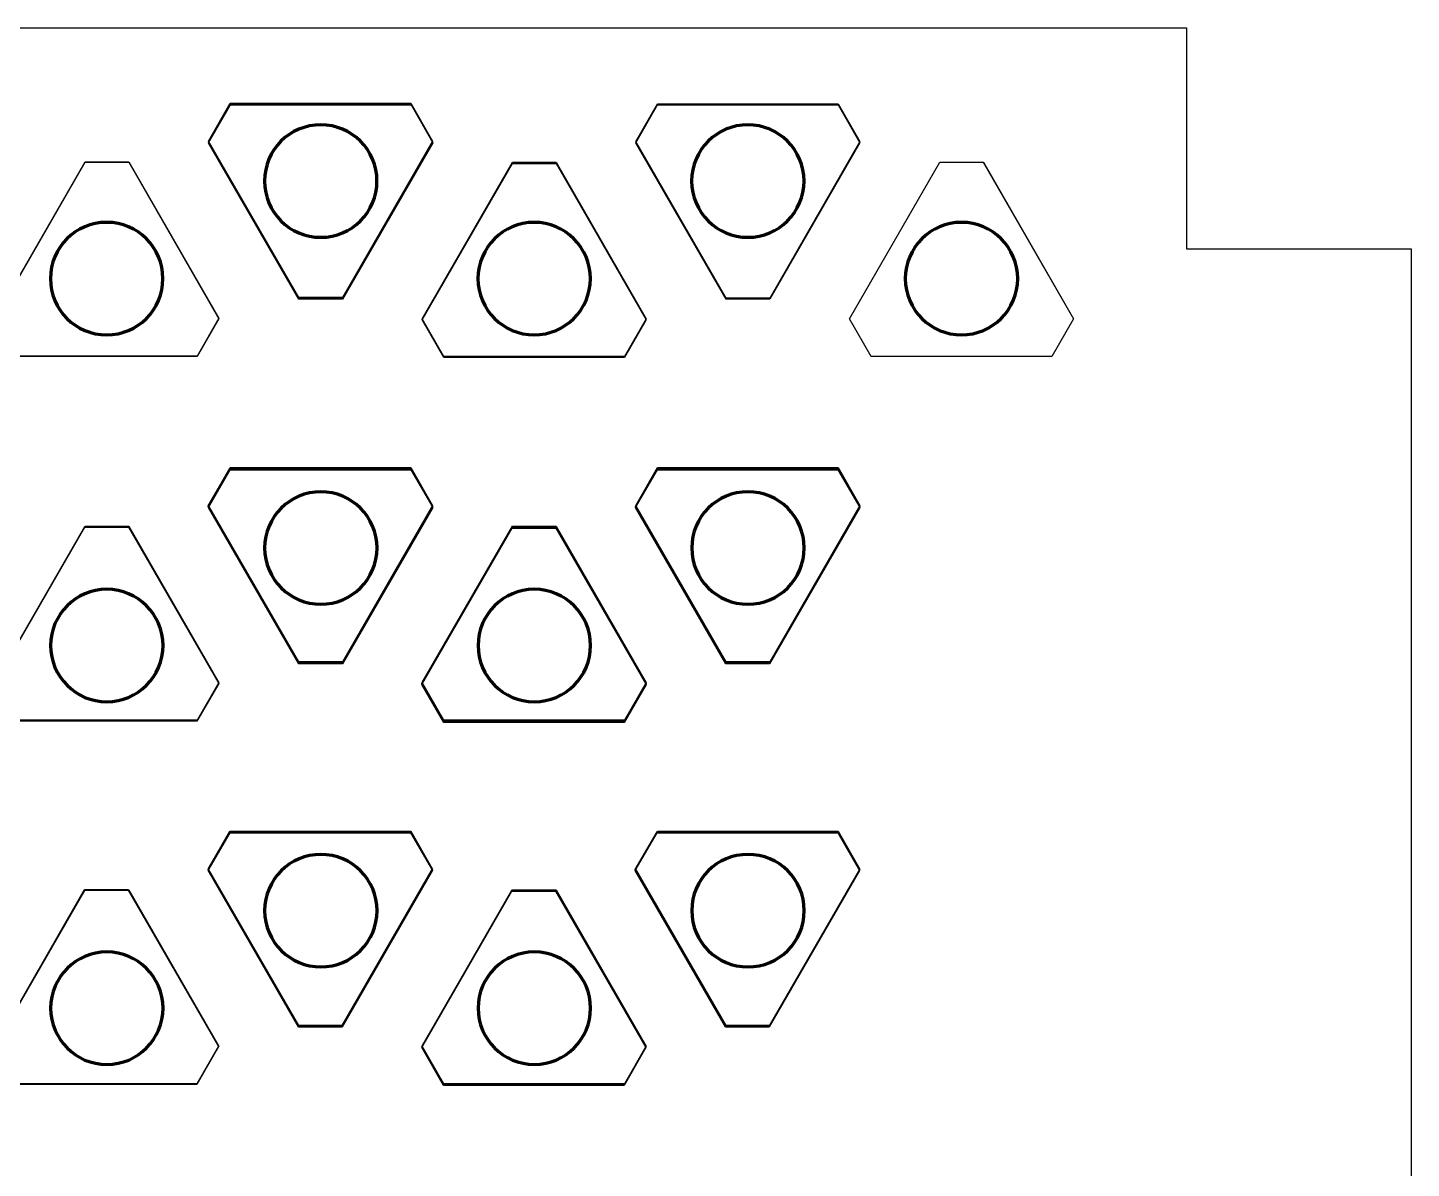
# Model space of a CAD drawing. Header units: inches. Extents: x 0 to 13.5, y 3.5 to 15.
# Drawn here: x 7.35 to 13.5, y 9.93 to 15 of the extents above; entities that cross this region are included whole.
import ezdxf

# ---------------------------------------------------------------- set-up
doc = ezdxf.new("R2010")
doc.units = ezdxf.units.IN
doc.header["$MEASUREMENT"] = 0
doc.layers.add('Layer 1', color=7, linetype='Continuous')

# ---------------------------------------------------------------- blocks, each defined once
blk = doc.blocks.new('block 2')
at = {"layer": 'Layer 1', "color": 1, "lineweight": 25, "true_color": 0xff0000}
blk.add_open_spline([(12.5, 15), (12.5, 15), (1, 15), (1, 15), (1, 15), (1, 14.0171), (1, 14.0171), (1, 14.0171), (0, 14.0171), (0, 14.0171), (0, 14.0171), (0, 4.4829), (0, 4.4829), (0, 4.4829), (1, 4.4829), (1, 4.4829), (1, 4.4829), (1, 3.5), (1, 3.5), (1, 3.5), (12.5, 3.5), (12.5, 3.5), (12.5, 3.5), (12.5, 4.4829), (12.5, 4.4829), (12.5, 4.4829), (13.5, 4.4829), (13.5, 4.4829), (13.5, 4.4829), (13.5, 14.0171), (13.5, 14.0171), (13.5, 14.0171), (12.5, 14.0171), (12.5, 14.0171), (12.5, 14.0171), (12.5, 15), (12.5, 15)], degree=3, knots=[0, 0, 0, 0, 1, 1, 1, 2, 2, 2, 3, 3, 3, 4, 4, 4, 5, 5, 5, 6, 6, 6, 7, 7, 7, 8, 8, 8, 9, 9, 9, 10, 10, 10, 11, 11, 11, 12, 12, 12, 12], dxfattribs=at)
blk = doc.blocks.new('block 4')
at = {"color": 1, "lineweight": 25, "true_color": 0xff0000}
blk.add_lwpolyline([(9.1485, 14.4934), (8.747, 13.7981), (8.5529, 13.7981), (8.1515, 14.4934), (8.2485, 14.6615), (9.0514, 14.6614), (9.1485, 14.4934)], dxfattribs=at)
blk = doc.blocks.new('block 7')
at = {"color": 1, "lineweight": 25, "true_color": 0xff0000}
blk.add_lwpolyline([(7.2015, 13.7064), (7.603, 14.4017), (7.7971, 14.4017), (8.1985, 13.7064), (8.1015, 13.5383), (7.2986, 13.5383), (7.2015, 13.7064)], dxfattribs=at)
blk = doc.blocks.new('block 9')
at = {"color": 1, "lineweight": 25, "true_color": 0xff0000}
blk.add_lwpolyline([(9.1015, 13.7064), (9.503, 14.4017), (9.6971, 14.4017), (10.0985, 13.7064), (10.0015, 13.5383), (9.1986, 13.5383), (9.1015, 13.7064)], dxfattribs=at)
blk = doc.blocks.new('block 12')
at = {"color": 1, "lineweight": 25, "true_color": 0xff0000}
blk.add_lwpolyline([(11.0015, 13.7064), (11.403, 14.4017), (11.5971, 14.4017), (11.9985, 13.7064), (11.9015, 13.5383), (11.0986, 13.5383), (11.0015, 13.7064)], dxfattribs=at)
blk = doc.blocks.new('block 13')
at = {"color": 1, "lineweight": 25, "true_color": 0xff0000}
blk.add_lwpolyline([(11.0485, 14.4934), (10.647, 13.7981), (10.4529, 13.7981), (10.0515, 14.4934), (10.1485, 14.6615), (10.9514, 14.6614), (11.0485, 14.4934)], dxfattribs=at)
blk = doc.blocks.new('block 15')
at = {"color": 1, "lineweight": 25, "true_color": 0xff0000}
blk.add_lwpolyline([(9.1485, 12.8767), (8.747, 12.1814), (8.553, 12.1814), (8.1515, 12.8767), (8.2486, 13.0448), (9.0514, 13.0448), (9.1485, 12.8767)], dxfattribs=at)
blk = doc.blocks.new('block 18')
at = {"color": 1, "lineweight": 25, "true_color": 0xff0000}
blk.add_lwpolyline([(7.2016, 12.0897), (7.603, 12.785), (7.7971, 12.785), (8.1985, 12.0897), (8.1015, 11.9216), (7.2986, 11.9217), (7.2016, 12.0897)], dxfattribs=at)
blk = doc.blocks.new('block 20')
at = {"color": 1, "lineweight": 25, "true_color": 0xff0000}
blk.add_lwpolyline([(9.1016, 12.0897), (9.503, 12.785), (9.6971, 12.785), (10.0985, 12.0897), (10.0015, 11.9216), (9.1986, 11.9217), (9.1016, 12.0897)], dxfattribs=at)
blk = doc.blocks.new('block 23')
at = {"color": 1, "lineweight": 25, "true_color": 0xff0000}
blk.add_lwpolyline([(11.0485, 12.8767), (10.647, 12.1814), (10.453, 12.1814), (10.0515, 12.8767), (10.1486, 13.0448), (10.9515, 13.0448), (11.0485, 12.8767)], dxfattribs=at)
blk = doc.blocks.new('block 25')
at = {"color": 1, "lineweight": 25, "true_color": 0xff0000}
blk.add_lwpolyline([(9.1485, 11.2601), (8.747, 10.5648), (8.553, 10.5648), (8.1515, 11.2601), (8.2485, 11.4282), (9.0514, 11.4282), (9.1485, 11.2601)], dxfattribs=at)
blk = doc.blocks.new('block 28')
at = {"color": 1, "lineweight": 25, "true_color": 0xff0000}
blk.add_lwpolyline([(7.2016, 10.4731), (7.603, 11.1684), (7.7971, 11.1684), (8.1985, 10.4731), (8.1015, 10.305), (7.2986, 10.3051), (7.2016, 10.4731)], dxfattribs=at)
blk = doc.blocks.new('block 30')
at = {"color": 1, "lineweight": 25, "true_color": 0xff0000}
blk.add_lwpolyline([(9.1016, 10.4731), (9.503, 11.1684), (9.6971, 11.1684), (10.0985, 10.4731), (10.0015, 10.305), (9.1986, 10.3051), (9.1016, 10.4731)], dxfattribs=at)
blk = doc.blocks.new('block 33')
at = {"color": 1, "lineweight": 25, "true_color": 0xff0000}
blk.add_lwpolyline([(11.0485, 11.2601), (10.647, 10.5648), (10.453, 10.5648), (10.0515, 11.2601), (10.1486, 11.4282), (10.9514, 11.4282), (11.0485, 11.2601)], dxfattribs=at)
blk = doc.blocks.new('block 83')
at = {"color": 1, "lineweight": 25, "true_color": 0xff0000}
blk.add_lwpolyline([(7.2015, 13.7087), (7.603, 14.404), (7.797, 14.404), (8.1985, 13.7087), (8.1015, 13.5406), (7.2986, 13.5407), (7.2015, 13.7087)], dxfattribs=at)
blk = doc.blocks.new('block 84')
at = {"color": 1, "lineweight": 25, "true_color": 0xff0000}
blk.add_lwpolyline([(8.1014, 13.5406), (7.2986, 13.5407), (7.2015, 13.7087), (7.603, 14.4041), (7.7971, 14.4041), (8.1985, 13.7087), (8.1014, 13.5406)], dxfattribs=at)
blk = doc.blocks.new('block 85')
at = {"color": 1, "lineweight": 25, "true_color": 0xff0000}
blk.add_lwpolyline([(7.7971, 14.404), (8.1985, 13.7087), (8.1015, 13.5406), (7.2986, 13.5406), (7.2015, 13.7087), (7.603, 14.404), (7.7971, 14.404)], dxfattribs=at)
blk = doc.blocks.new('block 86')
at = {"color": 1, "lineweight": 25, "true_color": 0xff0000}
blk.add_lwpolyline([(9.1015, 13.7017), (9.5029, 14.397), (9.697, 14.397), (10.0984, 13.7016), (10.0014, 13.5336), (9.1985, 13.5336), (9.1015, 13.7017)], dxfattribs=at)
blk = doc.blocks.new('block 87')
at = {"color": 1, "lineweight": 25, "true_color": 0xff0000}
blk.add_lwpolyline([(10.0014, 13.5336), (9.1985, 13.5336), (9.1015, 13.7017), (9.5029, 14.397), (9.697, 14.397), (10.0984, 13.7016), (10.0014, 13.5336)], dxfattribs=at)
blk = doc.blocks.new('block 88')
at = {"color": 1, "lineweight": 25, "true_color": 0xff0000}
blk.add_lwpolyline([(9.697, 14.3969), (10.0984, 13.7016), (10.0014, 13.5336), (9.1985, 13.5336), (9.1015, 13.7016), (9.503, 14.3969), (9.697, 14.3969)], dxfattribs=at)
blk = doc.blocks.new('block 89')
at = {"color": 1, "lineweight": 25, "true_color": 0xff0000}
blk.add_lwpolyline([(11.0015, 13.7064), (11.403, 14.4017), (11.597, 14.4017), (11.9985, 13.7063), (11.9014, 13.5383), (11.0985, 13.5383), (11.0015, 13.7064)], dxfattribs=at)
blk = doc.blocks.new('block 90')
at = {"color": 1, "lineweight": 25, "true_color": 0xff0000}
blk.add_lwpolyline([(11.9014, 13.5383), (11.0986, 13.5383), (11.0015, 13.7064), (11.403, 14.4017), (11.597, 14.4017), (11.9985, 13.7063), (11.9014, 13.5383)], dxfattribs=at)
blk = doc.blocks.new('block 91')
at = {"color": 1, "lineweight": 25, "true_color": 0xff0000}
blk.add_lwpolyline([(11.5971, 14.4016), (11.9985, 13.7063), (11.9014, 13.5383), (11.0985, 13.5383), (11.0015, 13.7063), (11.403, 14.4016), (11.5971, 14.4016)], dxfattribs=at)
blk = doc.blocks.new('block 92')
at = {"color": 1, "lineweight": 25, "true_color": 0xff0000}
blk.add_lwpolyline([(9.1495, 14.4886), (8.748, 13.7933), (8.5539, 13.7933), (8.1525, 14.4887), (8.2495, 14.6567), (9.0524, 14.6567), (9.1495, 14.4886)], dxfattribs=at)
blk = doc.blocks.new('block 94')
at = {"color": 1, "lineweight": 25, "true_color": 0xff0000}
blk.add_lwpolyline([(11.0485, 14.4934), (10.647, 13.7981), (10.453, 13.7981), (10.0515, 14.4934), (10.1486, 14.6615), (10.9515, 14.6614), (11.0485, 14.4934)], dxfattribs=at)
blk = doc.blocks.new('block 95')
at = {"color": 1, "lineweight": 25, "true_color": 0xff0000}
blk.add_lwpolyline([(11.0485, 14.4886), (10.647, 13.7933), (10.453, 13.7933), (10.0515, 14.4887), (10.1486, 14.6567), (10.9515, 14.6567), (11.0485, 14.4886)], dxfattribs=at)
blk = doc.blocks.new('block 96')
at = {"color": 1, "lineweight": 25, "true_color": 0xff0000}
blk.add_lwpolyline([(10.1486, 14.6567), (10.9515, 14.6567), (11.0485, 14.4887), (10.647, 13.7933), (10.453, 13.7933), (10.0516, 14.4887), (10.1486, 14.6567)], dxfattribs=at)
blk = doc.blocks.new('block 97')
at = {"color": 1, "lineweight": 25, "true_color": 0xff0000}
blk.add_lwpolyline([(10.453, 13.7934), (10.0515, 14.4887), (10.1486, 14.6567), (10.9515, 14.6568), (11.0485, 14.4887), (10.647, 13.7934), (10.453, 13.7934)], dxfattribs=at)
blk = doc.blocks.new('block 98')
at = {"color": 1, "lineweight": 25, "true_color": 0xff0000}
blk.add_lwpolyline([(9.1485, 14.4957), (8.7471, 13.8004), (8.553, 13.8004), (8.1516, 14.4957), (8.2486, 14.6638), (9.0515, 14.6638), (9.1485, 14.4957)], dxfattribs=at)
blk = doc.blocks.new('block 99')
at = {"color": 1, "lineweight": 25, "true_color": 0xff0000}
blk.add_lwpolyline([(8.2486, 14.6638), (9.0515, 14.6638), (9.1485, 14.4957), (8.7471, 13.8004), (8.553, 13.8004), (8.1516, 14.4958), (8.2486, 14.6638)], dxfattribs=at)
blk = doc.blocks.new('block 100')
at = {"color": 1, "lineweight": 25, "true_color": 0xff0000}
blk.add_lwpolyline([(8.553, 13.8004), (8.1516, 14.4958), (8.2486, 14.6638), (9.0515, 14.6638), (9.1485, 14.4958), (8.7471, 13.8004), (8.553, 13.8004)], dxfattribs=at)
blk = doc.blocks.new('block 111')
at = {"color": 1, "lineweight": 25, "true_color": 0xff0000}
blk.add_lwpolyline([(9.1476, 12.872), (8.7461, 12.1767), (8.552, 12.1767), (8.1506, 12.872), (8.2476, 13.0401), (9.0505, 13.04), (9.1476, 12.872)], dxfattribs=at)
blk = doc.blocks.new('block 114')
at = {"color": 1, "lineweight": 25, "true_color": 0xff0000}
blk.add_lwpolyline([(7.2006, 12.085), (7.6021, 12.7803), (7.7962, 12.7803), (8.1976, 12.085), (8.1006, 11.9169), (7.2977, 11.9169), (7.2006, 12.085)], dxfattribs=at)
blk = doc.blocks.new('block 116')
at = {"color": 1, "lineweight": 25, "true_color": 0xff0000}
blk.add_lwpolyline([(9.1006, 12.085), (9.5021, 12.7803), (9.6962, 12.7803), (10.0976, 12.085), (10.0006, 11.9169), (9.1977, 11.9169), (9.1006, 12.085)], dxfattribs=at)
blk = doc.blocks.new('block 119')
at = {"color": 1, "lineweight": 25, "true_color": 0xff0000}
blk.add_lwpolyline([(11.0476, 12.872), (10.6461, 12.1767), (10.452, 12.1767), (10.0506, 12.872), (10.1476, 13.0401), (10.9505, 13.04), (11.0476, 12.872)], dxfattribs=at)
blk = doc.blocks.new('block 128')
at = {"color": 1, "lineweight": 25, "true_color": 0xff0000}
blk.add_lwpolyline([(7.2006, 12.0874), (7.6021, 12.7826), (7.7961, 12.7826), (8.1976, 12.0873), (8.1006, 11.9193), (7.2977, 11.9193), (7.2006, 12.0874)], dxfattribs=at)
blk = doc.blocks.new('block 129')
at = {"color": 1, "lineweight": 25, "true_color": 0xff0000}
blk.add_lwpolyline([(8.1005, 11.9193), (7.2977, 11.9193), (7.2006, 12.0873), (7.6021, 12.7827), (7.7962, 12.7827), (8.1976, 12.0873), (8.1005, 11.9193)], dxfattribs=at)
blk = doc.blocks.new('block 130')
at = {"color": 1, "lineweight": 25, "true_color": 0xff0000}
blk.add_lwpolyline([(7.7962, 12.7826), (8.1976, 12.0873), (8.1006, 11.9192), (7.2977, 11.9192), (7.2006, 12.0873), (7.6021, 12.7826), (7.7962, 12.7826)], dxfattribs=at)
blk = doc.blocks.new('block 131')
at = {"color": 1, "lineweight": 25, "true_color": 0xff0000}
blk.add_lwpolyline([(9.1006, 12.0803), (9.502, 12.7756), (9.6961, 12.7756), (10.0975, 12.0802), (10.0005, 11.9122), (9.1976, 11.9122), (9.1006, 12.0803)], dxfattribs=at)
blk = doc.blocks.new('block 132')
at = {"color": 1, "lineweight": 25, "true_color": 0xff0000}
blk.add_lwpolyline([(10.0005, 11.9122), (9.1976, 11.9122), (9.1006, 12.0803), (9.502, 12.7756), (9.6961, 12.7756), (10.0975, 12.0802), (10.0005, 11.9122)], dxfattribs=at)
blk = doc.blocks.new('block 133')
at = {"color": 1, "lineweight": 25, "true_color": 0xff0000}
blk.add_lwpolyline([(9.6961, 12.7755), (10.0975, 12.0802), (10.0005, 11.9122), (9.1976, 11.9122), (9.1006, 12.0802), (9.5021, 12.7755), (9.6961, 12.7755)], dxfattribs=at)
blk = doc.blocks.new('block 134')
at = {"color": 1, "lineweight": 25, "true_color": 0xff0000}
blk.add_lwpolyline([(9.1486, 12.8673), (8.7471, 12.172), (8.553, 12.172), (8.1516, 12.8673), (8.2486, 13.0353), (9.0515, 13.0353), (9.1486, 12.8673)], dxfattribs=at)
blk = doc.blocks.new('block 136')
at = {"color": 1, "lineweight": 25, "true_color": 0xff0000}
blk.add_lwpolyline([(11.0476, 12.872), (10.6461, 12.1767), (10.4521, 12.1767), (10.0506, 12.872), (10.1477, 13.0401), (10.9506, 13.04), (11.0476, 12.872)], dxfattribs=at)
blk = doc.blocks.new('block 137')
at = {"color": 1, "lineweight": 25, "true_color": 0xff0000}
blk.add_lwpolyline([(11.0476, 12.8673), (10.6461, 12.172), (10.4521, 12.172), (10.0506, 12.8673), (10.1477, 13.0354), (10.9506, 13.0353), (11.0476, 12.8673)], dxfattribs=at)
blk = doc.blocks.new('block 138')
at = {"color": 1, "lineweight": 25, "true_color": 0xff0000}
blk.add_lwpolyline([(10.1477, 13.0354), (10.9505, 13.0353), (11.0476, 12.8673), (10.6461, 12.1719), (10.4521, 12.1719), (10.0506, 12.8673), (10.1477, 13.0354)], dxfattribs=at)
blk = doc.blocks.new('block 139')
at = {"color": 1, "lineweight": 25, "true_color": 0xff0000}
blk.add_lwpolyline([(10.4521, 12.172), (10.0506, 12.8673), (10.1477, 13.0354), (10.9506, 13.0354), (11.0476, 12.8673), (10.6461, 12.172), (10.4521, 12.172)], dxfattribs=at)
blk = doc.blocks.new('block 140')
at = {"color": 1, "lineweight": 25, "true_color": 0xff0000}
blk.add_lwpolyline([(9.1476, 12.8743), (8.7462, 12.179), (8.5521, 12.179), (8.1507, 12.8744), (8.2477, 13.0424), (9.0506, 13.0424), (9.1476, 12.8743)], dxfattribs=at)
blk = doc.blocks.new('block 141')
at = {"color": 1, "lineweight": 25, "true_color": 0xff0000}
blk.add_lwpolyline([(8.2477, 13.0424), (9.0506, 13.0424), (9.1476, 12.8743), (8.7462, 12.179), (8.5521, 12.179), (8.1507, 12.8744), (8.2477, 13.0424)], dxfattribs=at)
blk = doc.blocks.new('block 142')
at = {"color": 1, "lineweight": 25, "true_color": 0xff0000}
blk.add_lwpolyline([(8.5521, 12.1791), (8.1507, 12.8744), (8.2477, 13.0424), (9.0506, 13.0424), (9.1476, 12.8744), (8.7462, 12.1791), (8.5521, 12.1791)], dxfattribs=at)
blk = doc.blocks.new('block 153')
at = {"color": 1, "lineweight": 25, "true_color": 0xff0000}
blk.add_lwpolyline([(9.1467, 11.2582), (8.7452, 10.563), (8.5511, 10.563), (8.1497, 11.2583), (8.2467, 11.4263), (9.0496, 11.4263), (9.1467, 11.2582)], dxfattribs=at)
blk = doc.blocks.new('block 156')
at = {"color": 1, "lineweight": 25, "true_color": 0xff0000}
blk.add_lwpolyline([(7.1997, 10.4713), (7.6012, 11.1666), (7.7953, 11.1666), (8.1967, 10.4712), (8.0997, 10.3032), (7.2968, 10.3032), (7.1997, 10.4713)], dxfattribs=at)
blk = doc.blocks.new('block 158')
at = {"color": 1, "lineweight": 25, "true_color": 0xff0000}
blk.add_lwpolyline([(9.0997, 10.4713), (9.5012, 11.1666), (9.6953, 11.1666), (10.0967, 10.4712), (9.9997, 10.3032), (9.1968, 10.3032), (9.0997, 10.4713)], dxfattribs=at)
blk = doc.blocks.new('block 161')
at = {"color": 1, "lineweight": 25, "true_color": 0xff0000}
blk.add_lwpolyline([(11.0467, 11.2582), (10.6452, 10.563), (10.4511, 10.563), (10.0497, 11.2583), (10.1467, 11.4263), (10.9496, 11.4263), (11.0467, 11.2582)], dxfattribs=at)
blk = doc.blocks.new('block 170')
at = {"color": 1, "lineweight": 25, "true_color": 0xff0000}
blk.add_lwpolyline([(7.1997, 10.4736), (7.6012, 11.1689), (7.7952, 11.1689), (8.1967, 10.4736), (8.0997, 10.3055), (7.2968, 10.3056), (7.1997, 10.4736)], dxfattribs=at)
blk = doc.blocks.new('block 171')
at = {"color": 1, "lineweight": 25, "true_color": 0xff0000}
blk.add_lwpolyline([(8.0996, 10.3055), (7.2968, 10.3055), (7.1997, 10.4736), (7.6012, 11.1689), (7.7952, 11.1689), (8.1967, 10.4736), (8.0996, 10.3055)], dxfattribs=at)
blk = doc.blocks.new('block 172')
at = {"color": 1, "lineweight": 25, "true_color": 0xff0000}
blk.add_lwpolyline([(7.7953, 11.1689), (8.1967, 10.4736), (8.0997, 10.3055), (7.2968, 10.3055), (7.1997, 10.4736), (7.6012, 11.1689), (7.7953, 11.1689)], dxfattribs=at)
blk = doc.blocks.new('block 173')
at = {"color": 1, "lineweight": 25, "true_color": 0xff0000}
blk.add_lwpolyline([(9.0997, 10.4665), (9.5011, 11.1618), (9.6952, 11.1618), (10.0966, 10.4665), (9.9996, 10.2984), (9.1967, 10.2985), (9.0997, 10.4665)], dxfattribs=at)
blk = doc.blocks.new('block 174')
at = {"color": 1, "lineweight": 25, "true_color": 0xff0000}
blk.add_lwpolyline([(9.9996, 10.2984), (9.1967, 10.2985), (9.0997, 10.4665), (9.5011, 11.1619), (9.6952, 11.1619), (10.0966, 10.4665), (9.9996, 10.2984)], dxfattribs=at)
blk = doc.blocks.new('block 175')
at = {"color": 1, "lineweight": 25, "true_color": 0xff0000}
blk.add_lwpolyline([(9.6952, 11.1618), (10.0966, 10.4665), (9.9996, 10.2984), (9.1967, 10.2984), (9.0997, 10.4665), (9.5012, 11.1618), (9.6952, 11.1618)], dxfattribs=at)
blk = doc.blocks.new('block 176')
at = {"color": 1, "lineweight": 25, "true_color": 0xff0000}
blk.add_lwpolyline([(9.1476, 11.2535), (8.7462, 10.5582), (8.5521, 10.5582), (8.1507, 11.2536), (8.2477, 11.4216), (9.0506, 11.4216), (9.1476, 11.2535)], dxfattribs=at)
blk = doc.blocks.new('block 178')
at = {"color": 1, "lineweight": 25, "true_color": 0xff0000}
blk.add_lwpolyline([(11.0467, 11.2582), (10.6452, 10.563), (10.4512, 10.563), (10.0497, 11.2583), (10.1468, 11.4263), (10.9497, 11.4263), (11.0467, 11.2582)], dxfattribs=at)
blk = doc.blocks.new('block 179')
at = {"color": 1, "lineweight": 25, "true_color": 0xff0000}
blk.add_lwpolyline([(11.0467, 11.2535), (10.6452, 10.5582), (10.4512, 10.5582), (10.0497, 11.2536), (10.1468, 11.4216), (10.9497, 11.4216), (11.0467, 11.2535)], dxfattribs=at)
blk = doc.blocks.new('block 180')
at = {"color": 1, "lineweight": 25, "true_color": 0xff0000}
blk.add_lwpolyline([(10.1468, 11.4216), (10.9496, 11.4216), (11.0467, 11.2535), (10.6452, 10.5582), (10.4512, 10.5582), (10.0497, 11.2536), (10.1468, 11.4216)], dxfattribs=at)
blk = doc.blocks.new('block 181')
at = {"color": 1, "lineweight": 25, "true_color": 0xff0000}
blk.add_lwpolyline([(10.4511, 10.5583), (10.0497, 11.2536), (10.1468, 11.4216), (10.9497, 11.4216), (11.0467, 11.2536), (10.6452, 10.5583), (10.4511, 10.5583)], dxfattribs=at)
blk = doc.blocks.new('block 182')
at = {"color": 1, "lineweight": 25, "true_color": 0xff0000}
blk.add_lwpolyline([(9.1467, 11.2606), (8.7453, 10.5653), (8.5512, 10.5653), (8.1498, 11.2606), (8.2468, 11.4287), (9.0497, 11.4287), (9.1467, 11.2606)], dxfattribs=at)
blk = doc.blocks.new('block 183')
at = {"color": 1, "lineweight": 25, "true_color": 0xff0000}
blk.add_lwpolyline([(8.2468, 11.4287), (9.0497, 11.4287), (9.1467, 11.2606), (8.7453, 10.5653), (8.5512, 10.5653), (8.1498, 11.2606), (8.2468, 11.4287)], dxfattribs=at)
blk = doc.blocks.new('block 184')
at = {"color": 1, "lineweight": 25, "true_color": 0xff0000}
blk.add_lwpolyline([(8.5512, 10.5653), (8.1498, 11.2606), (8.2468, 11.4287), (9.0497, 11.4287), (9.1467, 11.2606), (8.7452, 10.5653), (8.5512, 10.5653)], dxfattribs=at)

msp = doc.modelspace()

# ---------------------------------------------------------------- linework, layer by layer
at = {"color": 190, "lineweight": 70, "true_color": 0x8200ff}
for points in [[(8.901, 14.3183), (8.901, 14.1802), (8.789, 14.0683), (8.651, 14.0683), (8.5129, 14.0683), (8.401, 14.1802), (8.401, 14.3183), (8.401, 14.4564), (8.5129, 14.5683), (8.651, 14.5683), (8.789, 14.5683), (8.901, 14.4564), (8.901, 14.3183)], [(10.8, 14.3183), (10.8, 14.1802), (10.688, 14.0683), (10.55, 14.0683), (10.4119, 14.0683), (10.3, 14.1802), (10.3, 14.3183), (10.3, 14.4564), (10.4119, 14.5683), (10.55, 14.5683), (10.688, 14.5683), (10.8, 14.4564), (10.8, 14.3183)], [(7.9491, 13.8847), (7.9491, 13.7467), (7.8372, 13.6347), (7.6991, 13.6347), (7.561, 13.6347), (7.4491, 13.7467), (7.4491, 13.8847), (7.4491, 14.0228), (7.561, 14.1347), (7.6991, 14.1347), (7.8372, 14.1347), (7.9491, 14.0228), (7.9491, 13.8847)], [(9.85, 13.8847), (9.85, 13.7467), (9.7381, 13.6347), (9.6, 13.6347), (9.462, 13.6347), (9.35, 13.7467), (9.35, 13.8847), (9.35, 14.0228), (9.462, 14.1347), (9.6, 14.1347), (9.7381, 14.1347), (9.85, 14.0228), (9.85, 13.8847)], [(11.75, 13.8847), (11.75, 13.7467), (11.6381, 13.6347), (11.5, 13.6347), (11.3619, 13.6347), (11.25, 13.7467), (11.25, 13.8847), (11.25, 14.0228), (11.3619, 14.1347), (11.5, 14.1347), (11.6381, 14.1347), (11.75, 14.0228), (11.75, 13.8847)], [(8.9014, 12.6874), (8.9014, 12.5493), (8.7895, 12.4374), (8.6514, 12.4374), (8.5134, 12.4374), (8.4014, 12.5493), (8.4014, 12.6874), (8.4014, 12.8254), (8.5134, 12.9374), (8.6514, 12.9374), (8.7895, 12.9374), (8.9014, 12.8254), (8.9014, 12.6874)], [(10.8004, 12.6874), (10.8004, 12.5493), (10.6885, 12.4374), (10.5504, 12.4374), (10.4124, 12.4374), (10.3004, 12.5493), (10.3004, 12.6874), (10.3004, 12.8254), (10.4124, 12.9374), (10.5504, 12.9374), (10.6885, 12.9374), (10.8004, 12.8254), (10.8004, 12.6874)], [(7.9496, 12.2538), (7.9496, 12.1157), (7.8376, 12.0038), (7.6996, 12.0038), (7.5615, 12.0038), (7.4496, 12.1157), (7.4496, 12.2538), (7.4496, 12.3919), (7.5615, 12.5038), (7.6996, 12.5038), (7.8376, 12.5038), (7.9496, 12.3919), (7.9496, 12.2538)], [(9.8505, 12.2538), (9.8505, 12.1157), (9.7386, 12.0038), (9.6005, 12.0038), (9.4624, 12.0038), (9.3505, 12.1157), (9.3505, 12.2538), (9.3505, 12.3919), (9.4624, 12.5038), (9.6005, 12.5038), (9.7386, 12.5038), (9.8505, 12.3919), (9.8505, 12.2538)], [(8.9016, 11.0755), (8.9016, 10.9374), (8.7897, 10.8255), (8.6516, 10.8255), (8.5136, 10.8255), (8.4016, 10.9374), (8.4016, 11.0755), (8.4016, 11.2136), (8.5136, 11.3255), (8.6516, 11.3255), (8.7897, 11.3255), (8.9016, 11.2136), (8.9016, 11.0755)], [(10.8006, 11.0755), (10.8006, 10.9374), (10.6887, 10.8255), (10.5506, 10.8255), (10.4126, 10.8255), (10.3006, 10.9374), (10.3006, 11.0755), (10.3006, 11.2136), (10.4126, 11.3255), (10.5506, 11.3255), (10.6887, 11.3255), (10.8006, 11.2136), (10.8006, 11.0755)], [(7.9498, 10.6419), (7.9498, 10.5039), (7.8378, 10.3919), (7.6998, 10.3919), (7.5617, 10.3919), (7.4498, 10.5039), (7.4498, 10.6419), (7.4498, 10.78), (7.5617, 10.8919), (7.6998, 10.8919), (7.8378, 10.8919), (7.9498, 10.78), (7.9498, 10.6419)], [(9.8507, 10.6419), (9.8507, 10.5039), (9.7388, 10.3919), (9.6007, 10.3919), (9.4626, 10.3919), (9.3507, 10.5039), (9.3507, 10.6419), (9.3507, 10.78), (9.4626, 10.8919), (9.6007, 10.8919), (9.7388, 10.8919), (9.8507, 10.78), (9.8507, 10.6419)]]:
    msp.add_open_spline(points, degree=3, knots=[0, 0, 0, 0, 1, 1, 1, 2, 2, 2, 3, 3, 3, 4, 4, 4, 4], dxfattribs=at)

# ---------------------------------------------------------------- block references
for name in ['block 4', 'block 98', 'block 99', 'block 100', 'block 92', 'block 13', 'block 94', 'block 97', 'block 95', 'block 96', 'block 84', 'block 83', 'block 85', 'block 7', 'block 9', 'block 86', 'block 87', 'block 88', 'block 12', 'block 89', 'block 90', 'block 91', 'block 15', 'block 23', 'block 111', 'block 140', 'block 141', 'block 142', 'block 134', 'block 119', 'block 136', 'block 137', 'block 138', 'block 139', 'block 129', 'block 128', 'block 130', 'block 114', 'block 18', 'block 116', 'block 131', 'block 132', 'block 133', 'block 20', 'block 153', 'block 182', 'block 183', 'block 184', 'block 176', 'block 25', 'block 161', 'block 178', 'block 179', 'block 180', 'block 181', 'block 33', 'block 170', 'block 171', 'block 172', 'block 156', 'block 28', 'block 158', 'block 174', 'block 173', 'block 175', 'block 30']:
    msp.add_blockref(name, (0, 0))
at = {"layer": 'Layer 1'}
msp.add_blockref('block 2', (0, 0), dxfattribs=at)

doc.saveas('drawing.dxf')
